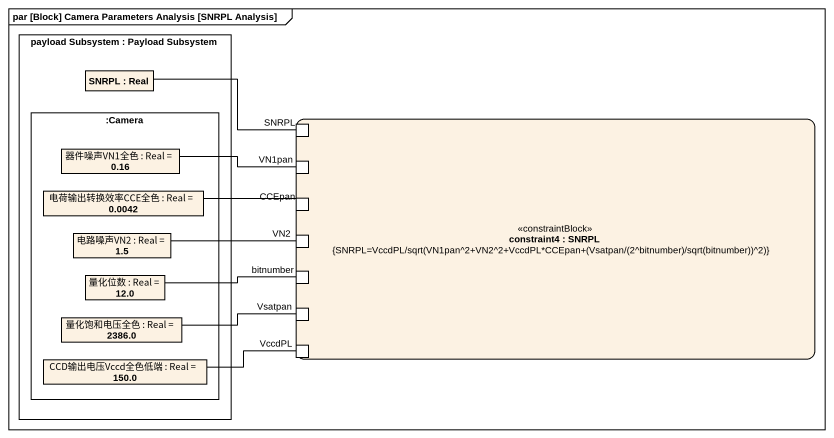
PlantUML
@startuml
mainframe par [Block] Camera Parameters Analysis [SNRPL Analysis]
rectangle "payload Subsystem : Payload Subsystem" as payload_Subsystem {
  rectangle "SNRPL : Real" as SNRPL
  rectangle ":Camera" as Camera {
    rectangle "器件噪声VN1全色 : Real = 0.16" as 器件噪声VN1全色
    rectangle "电荷输出转换效率CCE全色 : Real = 0.0042" as 电荷输出转换效率CCE全色
    rectangle "电路噪声VN2 : Real = 1.5" as 电路噪声VN2
    rectangle "量化位数 : Real = 12.0" as 量化位数
    rectangle "量化饱和电压全色 : Real = 2386.0" as 量化饱和电压全色
    rectangle "CCD输出电压Vccd全色低端 : Real = 150.0" as CCD输出电压Vccd全色低端
  }
}
rectangle "constraint4 : SNRPL\n{SNRPL=VccdPL/sqrt(VN1pan^2+VN2^2+VccdPL*CCEpan+(Vsatpan/(2^bitnumber)/sqrt(bitnumber))^2)}" as constraint4 <<constraintBlock>> {
  port "SNRPL" as SNRPL_2
  port VN1pan
  port CCEpan
  port VN2
  port bitnumber
  port Vsatpan
  port VccdPL
}
SNRPL -right- SNRPL_2
器件噪声VN1全色 -right- VN1pan
电荷输出转换效率CCE全色 -right- CCEpan
电路噪声VN2 -right- VN2
量化位数 -right- bitnumber
量化饱和电压全色 -right- Vsatpan
CCD输出电压Vccd全色低端 -right- VccdPL
@enduml
